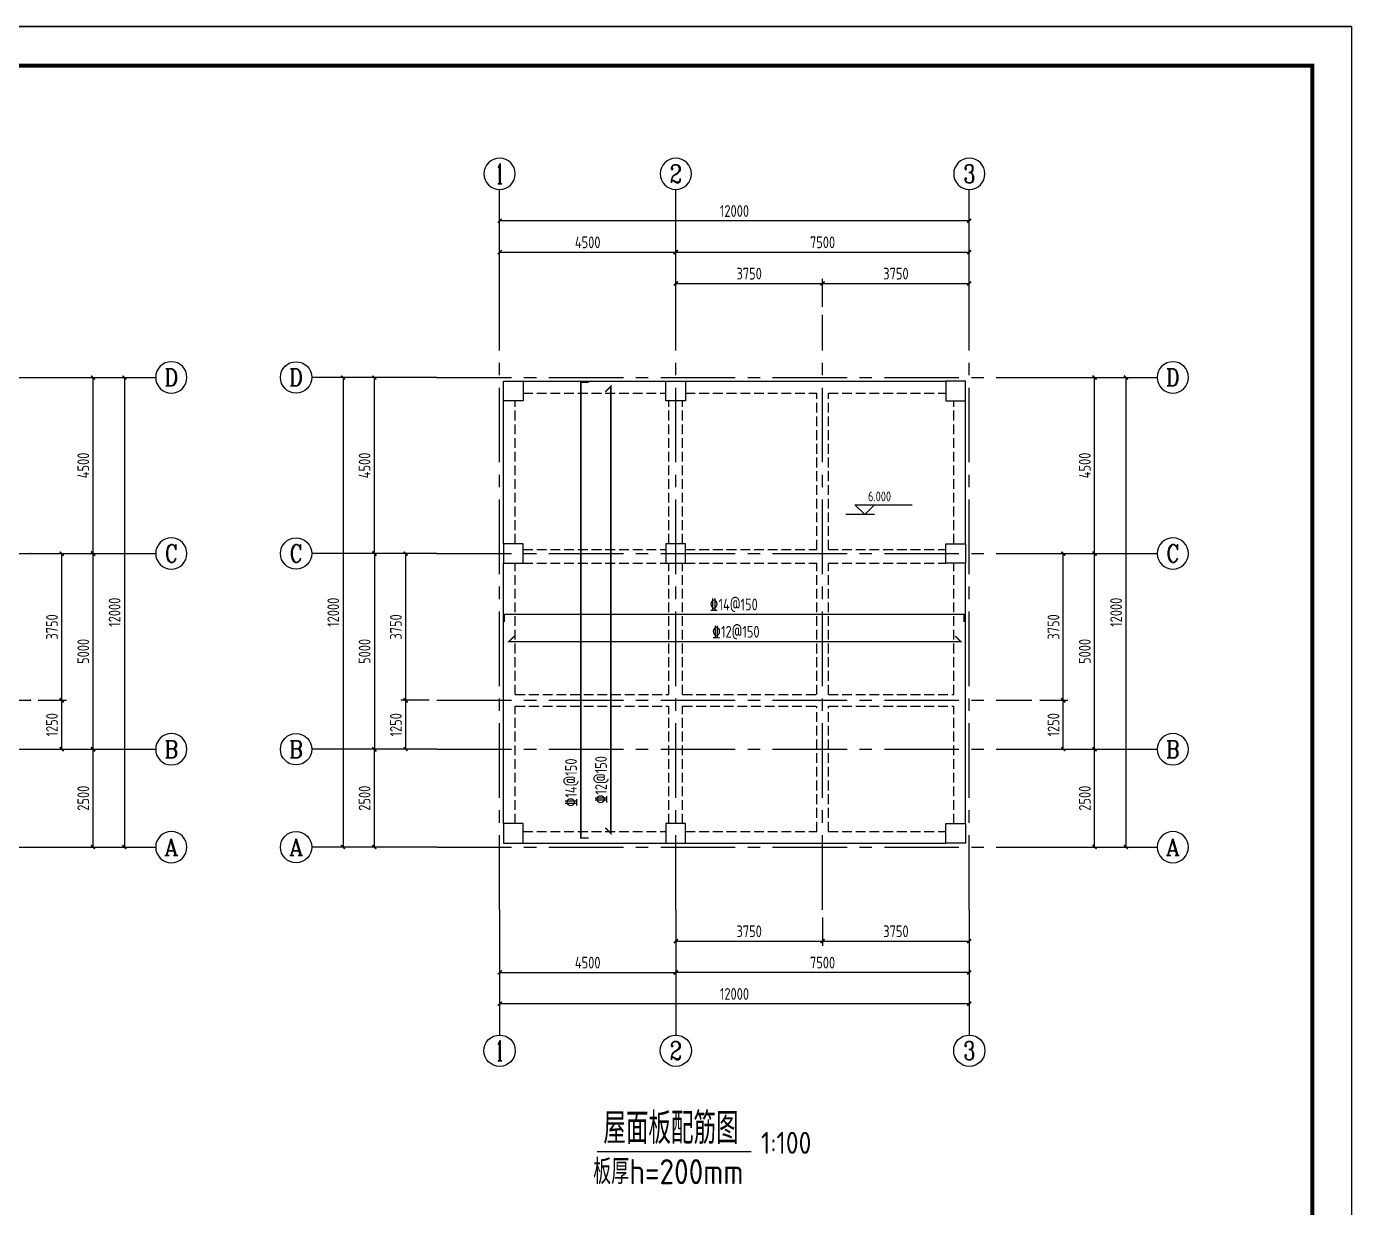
# Model space of a CAD drawing. Header units: millimetres. Extents: x 893615 to 897539, y 39650 to 40458.
# Drawn here: x 897180.8 to 897519.3, y 39942.5 to 40244.1 of the extents above; entities that cross this region are included whole.
import ezdxf
from ezdxf.enums import TextEntityAlignment as Align

# ---------------------------------------------------------------- set-up
doc = ezdxf.new("R2010")
doc.units = ezdxf.units.MM
doc.header["$LTSCALE"] = 1000
doc.header["$MEASUREMENT"] = 0
for name, pattern in [('3', [500, 300, -200]), ('CENTER2', [28.575, 19.05, -3.175, 3.175, -3.175]), ('DASH', [0.35, 0.25, -0.1])]:
    doc.linetypes.add(name, pattern=pattern)
for name, color, linetype in [('AXIS', 3, 'Continuous'), ('AXIS_TEXT', 7, 'Continuous'), ('DIM', 7, 'Continuous'), ('DOTE', 1, 'Continuous'), ('PUB_DIM', 3, 'Continuous'), ('文字', 7, 'Continuous'), ('柱', 2, 'Continuous'), ('梁', 4, 'Continuous'), ('梁虚线', 134, '3'), ('楼板正筋文字', 7, 'Continuous'), ('楼板正筋钢筋', 24, 'Continuous'), ('楼板负筋文字', 7, 'Continuous'), ('楼板负筋钢筋', 1, 'Continuous'), ('水平标注', 2, 'Continuous')]:
    doc.layers.add(name, color=color, linetype=linetype)
doc.styles.add('_TCH_AXIS', font='COMPLEX', dxfattribs={"bigfont": 'GBCBIG'})
doc.styles.add('COMPLEX', font='COMPLEX')
doc.styles.add('GBHZ', font='gbenor.shx', dxfattribs={"width": 0.9, "bigfont": 'gbcbig.shx'})
doc.styles.get("Standard").update_dxf_attribs({"font": 'gbenor.shx', "bigfont": 'gbcbig.shx'})
doc.dimstyles.new('Y100', dxfattribs={"dimscale": 0, "dimtxt": 3, "dimasz": 0.01, "dimexe": 1.2, "dimexo": 2, "dimgap": 1, "dimtad": 1, "dimdec": 0, "dimlfac": 100, "dimzin": 0, "dimdsep": 46, "dimtxsty": 'GBHZ', "dimblk": 'DX', "dimcen": 0.09, "dimdle": 1, "dimclrd": 7, "dimclre": 7, "dimclrt": 7, "dimadec": 0, "dimazin": 0, "dimtfac": 1, "dimtdec": 0, "dimtix": 1, "dimtmove": 2, "dimatfit": 3, "dimldrblk": 'DX', "dimfxl": 0, "dimtolj": 1, "dimtzin": 0, "dimarcsym": 0})

# ---------------------------------------------------------------- blocks, each defined once
blk = doc.blocks.new('_AXISO')
blk.add_circle((0, 0), 0.5)
at = {"layer": 'AXIS_TEXT', "style": 'COMPLEX', "width": 1.041667}
blk.add_attdef('A', text='', height=0.56, dxfattribs=at).set_placement((-0.25, -0.28), (0.25, -0.28), align=Align.FIT)
blk = doc.blocks.new('DX')
at = {"color": 0, "linetype": 'ByBlock', "const_width": 40}
blk.add_lwpolyline([(-54, -51), (46, 49)], dxfattribs=at)
blk = doc.blocks.new('*D419')
at = {"layer": 'Defpoints', "color": 0, "transparency": 16777216}
for p in [(897181.79, 40059.51), (897197.79, 40059.51), (897181.79, 40034.51)]:
    blk.add_point(p, dxfattribs=at)
at = {"layer": 'dim', "color": 7, "lineweight": -2, "transparency": 16777216}
for p, q in [((897183.79, 40059.51), (897198.99, 40059.51)), ((897197.79, 40034.52), (897197.79, 40059.5)), ((897183.79, 40034.51), (897198.99, 40034.51))]:
    blk.add_line(p, q, dxfattribs=at)
at = {"layer": 'dim', "color": 7, "lineweight": -2, "transparency": 16777216, "xscale": 0.01, "yscale": 0.01, "zscale": 0.01}
for p, rotation in [((897197.79, 40059.51), 90), ((897197.79, 40034.51), 270)]:
    blk.add_blockref('DX', p, dxfattribs=dict(at, rotation=rotation))
at = {"layer": 'dim', "color": 7, "transparency": 16777216, "insert": (897195.29, 40047.01), "char_height": 3, "attachment_point": 5, "rotation": 90, "style": 'GBHZ'}
blk.add_mtext('\\A1;2500', dxfattribs=at)
blk = doc.blocks.new('*D420')
at = {"layer": 'Defpoints', "color": 0, "transparency": 16777216}
for p in [(897181.79, 40109.51), (897197.79, 40109.51), (897181.79, 40059.51)]:
    blk.add_point(p, dxfattribs=at)
at = {"layer": 'dim', "color": 7, "lineweight": -2, "transparency": 16777216}
for p, q in [((897183.79, 40109.51), (897198.99, 40109.51)), ((897197.79, 40059.52), (897197.79, 40109.5)), ((897183.79, 40059.51), (897198.99, 40059.51))]:
    blk.add_line(p, q, dxfattribs=at)
at = {"layer": 'dim', "color": 7, "lineweight": -2, "transparency": 16777216, "xscale": 0.01, "yscale": 0.01, "zscale": 0.01}
for p, rotation in [((897197.79, 40109.51), 90), ((897197.79, 40059.51), 270)]:
    blk.add_blockref('DX', p, dxfattribs=dict(at, rotation=rotation))
at = {"layer": 'dim', "color": 7, "transparency": 16777216, "insert": (897195.29, 40084.51), "char_height": 3, "attachment_point": 5, "rotation": 90, "style": 'GBHZ'}
blk.add_mtext('\\A1;5000', dxfattribs=at)
blk = doc.blocks.new('*D421')
at = {"layer": 'Defpoints', "color": 0, "transparency": 16777216}
for p in [(897181.79, 40154.51), (897197.79, 40154.51), (897181.79, 40109.51)]:
    blk.add_point(p, dxfattribs=at)
at = {"layer": 'dim', "color": 7, "lineweight": -2, "transparency": 16777216}
for p, q in [((897183.79, 40154.51), (897198.99, 40154.51)), ((897197.79, 40109.52), (897197.79, 40154.5)), ((897183.79, 40109.51), (897198.99, 40109.51))]:
    blk.add_line(p, q, dxfattribs=at)
at = {"layer": 'dim', "color": 7, "lineweight": -2, "transparency": 16777216, "xscale": 0.01, "yscale": 0.01, "zscale": 0.01}
for p, rotation in [((897197.79, 40154.51), 90), ((897197.79, 40109.51), 270)]:
    blk.add_blockref('DX', p, dxfattribs=dict(at, rotation=rotation))
at = {"layer": 'dim', "color": 7, "transparency": 16777216, "insert": (897195.29, 40132.01), "char_height": 3, "attachment_point": 5, "rotation": 90, "style": 'GBHZ'}
blk.add_mtext('\\A1;4500', dxfattribs=at)
blk = doc.blocks.new('*D422')
at = {"layer": 'Defpoints', "color": 0, "transparency": 16777216}
for p in [(897181.79, 40154.51), (897181.79, 40034.51), (897205.79, 40034.51)]:
    blk.add_point(p, dxfattribs=at)
at = {"layer": 'dim', "color": 7, "lineweight": -2, "transparency": 16777216}
for p, q in [((897183.79, 40154.51), (897206.99, 40154.51)), ((897205.79, 40154.5), (897205.79, 40034.52)), ((897183.79, 40034.51), (897206.99, 40034.51))]:
    blk.add_line(p, q, dxfattribs=at)
at = {"layer": 'dim', "color": 7, "lineweight": -2, "transparency": 16777216, "xscale": 0.01, "yscale": 0.01, "zscale": 0.01}
for p, rotation in [((897205.79, 40154.51), 90), ((897205.79, 40034.51), 270)]:
    blk.add_blockref('DX', p, dxfattribs=dict(at, rotation=rotation))
at = {"layer": 'dim', "color": 7, "transparency": 16777216, "insert": (897203.29, 40094.51), "char_height": 3, "attachment_point": 5, "rotation": 90, "style": 'GBHZ'}
blk.add_mtext('\\A1;12000', dxfattribs=at)
blk = doc.blocks.new('*D459')
at = {"layer": 'Defpoints', "color": 0, "transparency": 16777216}
for p in [(897269.66, 40059.51), (897285.66, 40059.51), (897285.66, 40034.51)]:
    blk.add_point(p, dxfattribs=at)
at = {"layer": 'dim', "color": 7, "lineweight": -2, "transparency": 16777216}
for p, q in [((897283.66, 40059.51), (897268.46, 40059.51)), ((897269.66, 40034.52), (897269.66, 40059.5)), ((897283.66, 40034.51), (897268.46, 40034.51))]:
    blk.add_line(p, q, dxfattribs=at)
at = {"layer": 'dim', "color": 7, "lineweight": -2, "transparency": 16777216, "xscale": 0.01, "yscale": 0.01, "zscale": 0.01}
for p, rotation in [((897269.66, 40059.51), 90), ((897269.66, 40034.51), 270)]:
    blk.add_blockref('DX', p, dxfattribs=dict(at, rotation=rotation))
at = {"layer": 'dim', "color": 7, "transparency": 16777216, "insert": (897267.16, 40047.01), "char_height": 3, "attachment_point": 5, "rotation": 90, "style": 'GBHZ'}
blk.add_mtext('\\A1;2500', dxfattribs=at)
blk = doc.blocks.new('*D460')
at = {"layer": 'Defpoints', "color": 0, "transparency": 16777216}
for p in [(897269.66, 40154.51), (897285.66, 40154.51), (897285.66, 40109.51)]:
    blk.add_point(p, dxfattribs=at)
at = {"layer": 'dim', "color": 7, "lineweight": -2, "transparency": 16777216}
for p, q in [((897283.66, 40154.51), (897268.46, 40154.51)), ((897269.66, 40109.52), (897269.66, 40154.5)), ((897283.66, 40109.51), (897268.46, 40109.51))]:
    blk.add_line(p, q, dxfattribs=at)
at = {"layer": 'dim', "color": 7, "lineweight": -2, "transparency": 16777216, "xscale": 0.01, "yscale": 0.01, "zscale": 0.01}
for p, rotation in [((897269.66, 40154.51), 90), ((897269.66, 40109.51), 270)]:
    blk.add_blockref('DX', p, dxfattribs=dict(at, rotation=rotation))
at = {"layer": 'dim', "color": 7, "transparency": 16777216, "insert": (897267.16, 40132.01), "char_height": 3, "attachment_point": 5, "rotation": 90, "style": 'GBHZ'}
blk.add_mtext('\\A1;4500', dxfattribs=at)
blk = doc.blocks.new('*D461')
at = {"layer": 'Defpoints', "color": 0, "transparency": 16777216}
for p in [(897285.66, 40154.51), (897261.66, 40034.51), (897285.66, 40034.51)]:
    blk.add_point(p, dxfattribs=at)
at = {"layer": 'dim', "color": 7, "lineweight": -2, "transparency": 16777216}
for p, q in [((897283.66, 40154.51), (897260.46, 40154.51)), ((897261.66, 40154.5), (897261.66, 40034.52)), ((897283.66, 40034.51), (897260.46, 40034.51))]:
    blk.add_line(p, q, dxfattribs=at)
at = {"layer": 'dim', "color": 7, "lineweight": -2, "transparency": 16777216, "xscale": 0.01, "yscale": 0.01, "zscale": 0.01}
for p, rotation in [((897261.66, 40154.51), 90), ((897261.66, 40034.51), 270)]:
    blk.add_blockref('DX', p, dxfattribs=dict(at, rotation=rotation))
at = {"layer": 'dim', "color": 7, "transparency": 16777216, "insert": (897259.16, 40094.51), "char_height": 3, "attachment_point": 5, "rotation": 90, "style": 'GBHZ'}
blk.add_mtext('\\A1;12000', dxfattribs=at)
blk = doc.blocks.new('*D462')
at = {"layer": 'Defpoints', "color": 0, "transparency": 16777216}
for p in [(897301.66, 40018.51), (897346.66, 40018.51), (897346.66, 40002.51)]:
    blk.add_point(p, dxfattribs=at)
at = {"layer": 'dim', "color": 7, "lineweight": -2, "transparency": 16777216}
for p, q in [((897301.66, 40016.51), (897301.66, 40001.31)), ((897346.66, 40016.51), (897346.66, 40001.31)), ((897301.67, 40002.51), (897346.65, 40002.51))]:
    blk.add_line(p, q, dxfattribs=at)
at = {"layer": 'dim', "color": 7, "lineweight": -2, "transparency": 16777216, "xscale": 0.01, "yscale": 0.01, "zscale": 0.01, "rotation": 180}
blk.add_blockref('DX', (897301.66, 40002.51), dxfattribs=at)
at = {"layer": 'dim', "color": 7, "lineweight": -2, "transparency": 16777216, "xscale": 0.01, "yscale": 0.01, "zscale": 0.01}
blk.add_blockref('DX', (897346.66, 40002.51), dxfattribs=at)
at = {"layer": 'dim', "color": 7, "transparency": 16777216, "insert": (897324.16, 40005.01), "char_height": 3, "attachment_point": 5, "style": 'GBHZ'}
blk.add_mtext('\\A1;4500', dxfattribs=at)
blk = doc.blocks.new('*D463')
at = {"layer": 'Defpoints', "color": 0, "transparency": 16777216}
for p in [(897301.66, 40018.51), (897421.66, 40018.51), (897301.66, 39994.51)]:
    blk.add_point(p, dxfattribs=at)
at = {"layer": 'dim', "color": 7, "lineweight": -2, "transparency": 16777216}
for p, q in [((897301.66, 40016.51), (897301.66, 39993.31)), ((897421.66, 40016.51), (897421.66, 39993.31)), ((897421.65, 39994.51), (897301.67, 39994.51))]:
    blk.add_line(p, q, dxfattribs=at)
at = {"layer": 'dim', "color": 7, "lineweight": -2, "transparency": 16777216, "xscale": 0.01, "yscale": 0.01, "zscale": 0.01, "rotation": 180}
blk.add_blockref('DX', (897301.66, 39994.51), dxfattribs=at)
at = {"layer": 'dim', "color": 7, "lineweight": -2, "transparency": 16777216, "xscale": 0.01, "yscale": 0.01, "zscale": 0.01}
blk.add_blockref('DX', (897421.66, 39994.51), dxfattribs=at)
at = {"layer": 'dim', "color": 7, "transparency": 16777216, "insert": (897361.66, 39997.01), "char_height": 3, "attachment_point": 5, "style": 'GBHZ'}
blk.add_mtext('\\A1;12000', dxfattribs=at)
blk = doc.blocks.new('*D464')
at = {"layer": 'Defpoints', "color": 0, "transparency": 16777216}
for p in [(897346.66, 40186.51), (897301.66, 40170.51), (897346.66, 40170.51)]:
    blk.add_point(p, dxfattribs=at)
at = {"layer": 'dim', "color": 7, "lineweight": -2, "transparency": 16777216}
for p, q in [((897301.66, 40172.51), (897301.66, 40187.71)), ((897301.67, 40186.51), (897346.65, 40186.51)), ((897346.66, 40172.51), (897346.66, 40187.71))]:
    blk.add_line(p, q, dxfattribs=at)
at = {"layer": 'dim', "color": 7, "lineweight": -2, "transparency": 16777216, "xscale": 0.01, "yscale": 0.01, "zscale": 0.01, "rotation": 180}
blk.add_blockref('DX', (897301.66, 40186.51), dxfattribs=at)
at = {"layer": 'dim', "color": 7, "lineweight": -2, "transparency": 16777216, "xscale": 0.01, "yscale": 0.01, "zscale": 0.01}
blk.add_blockref('DX', (897346.66, 40186.51), dxfattribs=at)
at = {"layer": 'dim', "color": 7, "transparency": 16777216, "insert": (897324.16, 40189.01), "char_height": 3, "attachment_point": 5, "style": 'GBHZ'}
blk.add_mtext('\\A1;4500', dxfattribs=at)
blk = doc.blocks.new('*D465')
at = {"layer": 'Defpoints', "color": 0, "transparency": 16777216}
for p in [(897421.66, 40186.51), (897346.66, 40170.51), (897421.66, 40170.51)]:
    blk.add_point(p, dxfattribs=at)
at = {"layer": 'dim', "color": 7, "lineweight": -2, "transparency": 16777216}
for p, q in [((897346.66, 40172.51), (897346.66, 40187.71)), ((897346.67, 40186.51), (897421.65, 40186.51)), ((897421.66, 40172.51), (897421.66, 40187.71))]:
    blk.add_line(p, q, dxfattribs=at)
at = {"layer": 'dim', "color": 7, "lineweight": -2, "transparency": 16777216, "xscale": 0.01, "yscale": 0.01, "zscale": 0.01, "rotation": 180}
blk.add_blockref('DX', (897346.66, 40186.51), dxfattribs=at)
at = {"layer": 'dim', "color": 7, "lineweight": -2, "transparency": 16777216, "xscale": 0.01, "yscale": 0.01, "zscale": 0.01}
blk.add_blockref('DX', (897421.66, 40186.51), dxfattribs=at)
at = {"layer": 'dim', "color": 7, "transparency": 16777216, "insert": (897384.16, 40189.01), "char_height": 3, "attachment_point": 5, "style": 'GBHZ'}
blk.add_mtext('\\A1;7500', dxfattribs=at)
blk = doc.blocks.new('*D466')
at = {"layer": 'Defpoints', "color": 0, "transparency": 16777216}
for p in [(897301.66, 40194.51), (897301.66, 40170.51), (897421.66, 40170.51)]:
    blk.add_point(p, dxfattribs=at)
at = {"layer": 'dim', "color": 7, "lineweight": -2, "transparency": 16777216}
for p, q in [((897301.66, 40172.51), (897301.66, 40195.71)), ((897421.66, 40172.51), (897421.66, 40195.71)), ((897421.65, 40194.51), (897301.67, 40194.51))]:
    blk.add_line(p, q, dxfattribs=at)
at = {"layer": 'dim', "color": 7, "lineweight": -2, "transparency": 16777216, "xscale": 0.01, "yscale": 0.01, "zscale": 0.01, "rotation": 180}
blk.add_blockref('DX', (897301.66, 40194.51), dxfattribs=at)
at = {"layer": 'dim', "color": 7, "lineweight": -2, "transparency": 16777216, "xscale": 0.01, "yscale": 0.01, "zscale": 0.01}
blk.add_blockref('DX', (897421.66, 40194.51), dxfattribs=at)
at = {"layer": 'dim', "color": 7, "transparency": 16777216, "insert": (897361.66, 40197.01), "char_height": 3, "attachment_point": 5, "style": 'GBHZ'}
blk.add_mtext('\\A1;12000', dxfattribs=at)
blk = doc.blocks.new('*D467')
at = {"layer": 'Defpoints', "color": 0, "transparency": 16777216}
for p in [(897437.66, 40059.51), (897453.66, 40059.51), (897437.66, 40034.51)]:
    blk.add_point(p, dxfattribs=at)
at = {"layer": 'dim', "color": 7, "lineweight": -2, "transparency": 16777216}
for p, q in [((897439.66, 40059.51), (897454.86, 40059.51)), ((897453.66, 40034.52), (897453.66, 40059.5)), ((897439.66, 40034.51), (897454.86, 40034.51))]:
    blk.add_line(p, q, dxfattribs=at)
at = {"layer": 'dim', "color": 7, "lineweight": -2, "transparency": 16777216, "xscale": 0.01, "yscale": 0.01, "zscale": 0.01}
for p, rotation in [((897453.66, 40059.51), 90), ((897453.66, 40034.51), 270)]:
    blk.add_blockref('DX', p, dxfattribs=dict(at, rotation=rotation))
at = {"layer": 'dim', "color": 7, "transparency": 16777216, "insert": (897451.16, 40047.01), "char_height": 3, "attachment_point": 5, "rotation": 90, "style": 'GBHZ'}
blk.add_mtext('\\A1;2500', dxfattribs=at)
blk = doc.blocks.new('*D468')
at = {"layer": 'Defpoints', "color": 0, "transparency": 16777216}
for p in [(897437.66, 40109.51), (897453.66, 40109.51), (897437.66, 40059.51)]:
    blk.add_point(p, dxfattribs=at)
at = {"layer": 'dim', "color": 7, "lineweight": -2, "transparency": 16777216}
for p, q in [((897439.66, 40109.51), (897454.86, 40109.51)), ((897453.66, 40059.52), (897453.66, 40109.5)), ((897439.66, 40059.51), (897454.86, 40059.51))]:
    blk.add_line(p, q, dxfattribs=at)
at = {"layer": 'dim', "color": 7, "lineweight": -2, "transparency": 16777216, "xscale": 0.01, "yscale": 0.01, "zscale": 0.01}
for p, rotation in [((897453.66, 40109.51), 90), ((897453.66, 40059.51), 270)]:
    blk.add_blockref('DX', p, dxfattribs=dict(at, rotation=rotation))
at = {"layer": 'dim', "color": 7, "transparency": 16777216, "insert": (897451.16, 40084.51), "char_height": 3, "attachment_point": 5, "rotation": 90, "style": 'GBHZ'}
blk.add_mtext('\\A1;5000', dxfattribs=at)
blk = doc.blocks.new('*D469')
at = {"layer": 'Defpoints', "color": 0, "transparency": 16777216}
for p in [(897437.66, 40154.51), (897453.66, 40154.51), (897437.66, 40109.51)]:
    blk.add_point(p, dxfattribs=at)
at = {"layer": 'dim', "color": 7, "lineweight": -2, "transparency": 16777216}
for p, q in [((897439.66, 40154.51), (897454.86, 40154.51)), ((897453.66, 40109.52), (897453.66, 40154.5)), ((897439.66, 40109.51), (897454.86, 40109.51))]:
    blk.add_line(p, q, dxfattribs=at)
at = {"layer": 'dim', "color": 7, "lineweight": -2, "transparency": 16777216, "xscale": 0.01, "yscale": 0.01, "zscale": 0.01}
for p, rotation in [((897453.66, 40154.51), 90), ((897453.66, 40109.51), 270)]:
    blk.add_blockref('DX', p, dxfattribs=dict(at, rotation=rotation))
at = {"layer": 'dim', "color": 7, "transparency": 16777216, "insert": (897451.16, 40132.01), "char_height": 3, "attachment_point": 5, "rotation": 90, "style": 'GBHZ'}
blk.add_mtext('\\A1;4500', dxfattribs=at)
blk = doc.blocks.new('*D470')
at = {"layer": 'Defpoints', "color": 0, "transparency": 16777216}
for p in [(897437.66, 40154.51), (897437.66, 40034.51), (897461.66, 40034.51)]:
    blk.add_point(p, dxfattribs=at)
at = {"layer": 'dim', "color": 7, "lineweight": -2, "transparency": 16777216}
for p, q in [((897439.66, 40154.51), (897462.86, 40154.51)), ((897461.66, 40154.5), (897461.66, 40034.52)), ((897439.66, 40034.51), (897462.86, 40034.51))]:
    blk.add_line(p, q, dxfattribs=at)
at = {"layer": 'dim', "color": 7, "lineweight": -2, "transparency": 16777216, "xscale": 0.01, "yscale": 0.01, "zscale": 0.01}
for p, rotation in [((897461.66, 40154.51), 90), ((897461.66, 40034.51), 270)]:
    blk.add_blockref('DX', p, dxfattribs=dict(at, rotation=rotation))
at = {"layer": 'dim', "color": 7, "transparency": 16777216, "insert": (897459.16, 40094.51), "char_height": 3, "attachment_point": 5, "rotation": 90, "style": 'GBHZ'}
blk.add_mtext('\\A1;12000', dxfattribs=at)
blk = doc.blocks.new('*D457')
at = {"layer": 'Defpoints', "color": 0, "transparency": 16777216}
for p in [(897285.66, 40109.51), (897269.66, 40059.51), (897285.66, 40059.51)]:
    blk.add_point(p, dxfattribs=at)
at = {"layer": 'dim', "color": 7, "lineweight": -2, "transparency": 16777216}
for p, q in [((897283.66, 40109.51), (897268.46, 40109.51)), ((897269.66, 40109.5), (897269.66, 40059.52)), ((897283.66, 40059.51), (897268.46, 40059.51))]:
    blk.add_line(p, q, dxfattribs=at)
at = {"layer": 'dim', "color": 7, "lineweight": -2, "transparency": 16777216, "xscale": 0.01, "yscale": 0.01, "zscale": 0.01}
for p, rotation in [((897269.66, 40109.51), 90), ((897269.66, 40059.51), 270)]:
    blk.add_blockref('DX', p, dxfattribs=dict(at, rotation=rotation))
at = {"layer": 'dim', "color": 7, "transparency": 16777216, "insert": (897267.16, 40084.51), "char_height": 3, "attachment_point": 5, "rotation": 90, "style": 'GBHZ'}
blk.add_mtext('\\A1;5000', dxfattribs=at)
blk = doc.blocks.new('*D458')
at = {"layer": 'Defpoints', "color": 0, "transparency": 16777216}
for p in [(897346.66, 40018.51), (897421.66, 40018.51), (897346.66, 40002.51)]:
    blk.add_point(p, dxfattribs=at)
at = {"layer": 'dim', "color": 7, "lineweight": -2, "transparency": 16777216}
for p, q in [((897346.66, 40016.51), (897346.66, 40001.31)), ((897421.66, 40016.51), (897421.66, 40001.31)), ((897421.65, 40002.51), (897346.67, 40002.51))]:
    blk.add_line(p, q, dxfattribs=at)
at = {"layer": 'dim', "color": 7, "lineweight": -2, "transparency": 16777216, "xscale": 0.01, "yscale": 0.01, "zscale": 0.01, "rotation": 180}
blk.add_blockref('DX', (897346.66, 40002.51), dxfattribs=at)
at = {"layer": 'dim', "color": 7, "lineweight": -2, "transparency": 16777216, "xscale": 0.01, "yscale": 0.01, "zscale": 0.01}
blk.add_blockref('DX', (897421.66, 40002.51), dxfattribs=at)
at = {"layer": 'dim', "color": 7, "transparency": 16777216, "insert": (897384.16, 40005.01), "char_height": 3, "attachment_point": 5, "style": 'GBHZ'}
blk.add_mtext('\\A1;7500', dxfattribs=at)
blk = doc.blocks.new('*D472')
at = {"layer": 'Defpoints', "color": 0, "transparency": 16777216}
for p in [(897181.79, 40072.01), (897189.79, 40072.01), (897181.79, 40059.51)]:
    blk.add_point(p, dxfattribs=at)
at = {"layer": 'dim', "color": 7, "lineweight": -2, "transparency": 16777216}
for p, q in [((897183.79, 40072.01), (897190.99, 40072.01)), ((897189.79, 40059.52), (897189.79, 40072)), ((897183.79, 40059.51), (897190.99, 40059.51))]:
    blk.add_line(p, q, dxfattribs=at)
at = {"layer": 'dim', "color": 7, "lineweight": -2, "transparency": 16777216, "xscale": 0.01, "yscale": 0.01, "zscale": 0.01}
for p, rotation in [((897189.79, 40072.01), 90), ((897189.79, 40059.51), 270)]:
    blk.add_blockref('DX', p, dxfattribs=dict(at, rotation=rotation))
at = {"layer": 'dim', "color": 7, "transparency": 16777216, "insert": (897187.29, 40065.76), "char_height": 3, "attachment_point": 5, "rotation": 90, "style": 'GBHZ'}
blk.add_mtext('\\A1;1250', dxfattribs=at)
blk = doc.blocks.new('*D473')
at = {"layer": 'dim', "color": 7, "lineweight": -2, "transparency": 16777216}
for p, q in [((897183.79, 40109.51), (897190.99, 40109.51)), ((897189.79, 40072.02), (897189.79, 40109.5)), ((897183.79, 40072.01), (897190.99, 40072.01))]:
    blk.add_line(p, q, dxfattribs=at)
at = {"layer": 'dim', "color": 0, "transparency": 16777216}
for p in [(897181.79, 40109.51), (897189.79, 40109.51), (897181.79, 40072.01)]:
    blk.add_point(p, dxfattribs=at)
at = {"layer": 'dim', "color": 7, "lineweight": -2, "transparency": 16777216, "xscale": 0.01, "yscale": 0.01, "zscale": 0.01}
for p, rotation in [((897189.79, 40109.51), 90), ((897189.79, 40072.01), 270)]:
    blk.add_blockref('DX', p, dxfattribs=dict(at, rotation=rotation))
at = {"layer": 'dim', "color": 7, "transparency": 16777216, "insert": (897187.29, 40090.76), "char_height": 3, "attachment_point": 5, "rotation": 90, "style": 'GBHZ'}
blk.add_mtext('\\A1;3750', dxfattribs=at)
blk = doc.blocks.new('*D480')
at = {"layer": 'Defpoints', "color": 0, "transparency": 16777216}
for p in [(897437.66, 40072.01), (897445.66, 40072.01), (897437.66, 40059.51)]:
    blk.add_point(p, dxfattribs=at)
at = {"layer": 'dim', "color": 7, "lineweight": -2, "transparency": 16777216}
for p, q in [((897439.66, 40072.01), (897446.86, 40072.01)), ((897445.66, 40059.52), (897445.66, 40072)), ((897439.66, 40059.51), (897446.86, 40059.51))]:
    blk.add_line(p, q, dxfattribs=at)
at = {"layer": 'dim', "color": 7, "lineweight": -2, "transparency": 16777216, "xscale": 0.01, "yscale": 0.01, "zscale": 0.01}
for p, rotation in [((897445.66, 40072.01), 90), ((897445.66, 40059.51), 270)]:
    blk.add_blockref('DX', p, dxfattribs=dict(at, rotation=rotation))
at = {"layer": 'dim', "color": 7, "transparency": 16777216, "insert": (897443.16, 40065.76), "char_height": 3, "attachment_point": 5, "rotation": 90, "style": 'GBHZ'}
blk.add_mtext('\\A1;1250', dxfattribs=at)
blk = doc.blocks.new('*D481')
at = {"layer": 'Defpoints', "color": 0, "transparency": 16777216}
for p in [(897437.66, 40109.51), (897445.66, 40109.51), (897437.66, 40072.01)]:
    blk.add_point(p, dxfattribs=at)
at = {"layer": 'dim', "color": 7, "lineweight": -2, "transparency": 16777216}
for p, q in [((897439.66, 40109.51), (897446.86, 40109.51)), ((897445.66, 40072.02), (897445.66, 40109.5)), ((897439.66, 40072.01), (897446.86, 40072.01))]:
    blk.add_line(p, q, dxfattribs=at)
at = {"layer": 'dim', "color": 7, "lineweight": -2, "transparency": 16777216, "xscale": 0.01, "yscale": 0.01, "zscale": 0.01}
for p, rotation in [((897445.66, 40109.51), 90), ((897445.66, 40072.01), 270)]:
    blk.add_blockref('DX', p, dxfattribs=dict(at, rotation=rotation))
at = {"layer": 'dim', "color": 7, "transparency": 16777216, "insert": (897443.16, 40090.76), "char_height": 3, "attachment_point": 5, "rotation": 90, "style": 'GBHZ'}
blk.add_mtext('\\A1;3750', dxfattribs=at)
blk = doc.blocks.new('*D482')
at = {"layer": 'Defpoints', "color": 0, "transparency": 16777216}
for p in [(897346.66, 40018.51), (897384.16, 40018.51), (897384.16, 40010.51)]:
    blk.add_point(p, dxfattribs=at)
at = {"layer": 'dim', "color": 7, "lineweight": -2, "transparency": 16777216}
for p, q in [((897346.66, 40016.51), (897346.66, 40009.31)), ((897384.16, 40016.51), (897384.16, 40009.31)), ((897346.67, 40010.51), (897384.15, 40010.51))]:
    blk.add_line(p, q, dxfattribs=at)
at = {"layer": 'dim', "color": 7, "lineweight": -2, "transparency": 16777216, "xscale": 0.01, "yscale": 0.01, "zscale": 0.01, "rotation": 180}
blk.add_blockref('DX', (897346.66, 40010.51), dxfattribs=at)
at = {"layer": 'dim', "color": 7, "lineweight": -2, "transparency": 16777216, "xscale": 0.01, "yscale": 0.01, "zscale": 0.01}
blk.add_blockref('DX', (897384.16, 40010.51), dxfattribs=at)
at = {"layer": 'dim', "color": 7, "transparency": 16777216, "insert": (897365.41, 40013.01), "char_height": 3, "attachment_point": 5, "style": 'GBHZ'}
blk.add_mtext('\\A1;3750', dxfattribs=at)
blk = doc.blocks.new('*D483')
at = {"layer": 'Defpoints', "color": 0, "transparency": 16777216}
for p in [(897384.16, 40018.51), (897421.66, 40018.51), (897421.66, 40010.51)]:
    blk.add_point(p, dxfattribs=at)
at = {"layer": 'dim', "color": 7, "lineweight": -2, "transparency": 16777216}
for p, q in [((897384.16, 40016.51), (897384.16, 40009.31)), ((897421.66, 40016.51), (897421.66, 40009.31)), ((897384.17, 40010.51), (897421.65, 40010.51))]:
    blk.add_line(p, q, dxfattribs=at)
at = {"layer": 'dim', "color": 7, "lineweight": -2, "transparency": 16777216, "xscale": 0.01, "yscale": 0.01, "zscale": 0.01, "rotation": 180}
blk.add_blockref('DX', (897384.16, 40010.51), dxfattribs=at)
at = {"layer": 'dim', "color": 7, "lineweight": -2, "transparency": 16777216, "xscale": 0.01, "yscale": 0.01, "zscale": 0.01}
blk.add_blockref('DX', (897421.66, 40010.51), dxfattribs=at)
at = {"layer": 'dim', "color": 7, "transparency": 16777216, "insert": (897402.91, 40013.01), "char_height": 3, "attachment_point": 5, "style": 'GBHZ'}
blk.add_mtext('\\A1;3750', dxfattribs=at)
blk = doc.blocks.new('*D484')
at = {"layer": 'Defpoints', "color": 0, "transparency": 16777216}
for p in [(897277.66, 40072.01), (897285.66, 40072.01), (897285.66, 40059.51)]:
    blk.add_point(p, dxfattribs=at)
at = {"layer": 'dim', "color": 7, "lineweight": -2, "transparency": 16777216}
for p, q in [((897283.66, 40072.01), (897276.46, 40072.01)), ((897277.66, 40059.52), (897277.66, 40072)), ((897283.66, 40059.51), (897276.46, 40059.51))]:
    blk.add_line(p, q, dxfattribs=at)
at = {"layer": 'dim', "color": 7, "lineweight": -2, "transparency": 16777216, "xscale": 0.01, "yscale": 0.01, "zscale": 0.01}
for p, rotation in [((897277.66, 40072.01), 90), ((897277.66, 40059.51), 270)]:
    blk.add_blockref('DX', p, dxfattribs=dict(at, rotation=rotation))
at = {"layer": 'dim', "color": 7, "transparency": 16777216, "insert": (897275.16, 40065.76), "char_height": 3, "attachment_point": 5, "rotation": 90, "style": 'GBHZ'}
blk.add_mtext('\\A1;1250', dxfattribs=at)
blk = doc.blocks.new('*D485')
at = {"layer": 'Defpoints', "color": 0, "transparency": 16777216}
for p in [(897277.66, 40109.51), (897285.66, 40109.51), (897285.66, 40072.01)]:
    blk.add_point(p, dxfattribs=at)
at = {"layer": 'dim', "color": 7, "lineweight": -2, "transparency": 16777216}
for p, q in [((897283.66, 40109.51), (897276.46, 40109.51)), ((897277.66, 40072.02), (897277.66, 40109.5)), ((897283.66, 40072.01), (897276.46, 40072.01))]:
    blk.add_line(p, q, dxfattribs=at)
at = {"layer": 'dim', "color": 7, "lineweight": -2, "transparency": 16777216, "xscale": 0.01, "yscale": 0.01, "zscale": 0.01}
for p, rotation in [((897277.66, 40109.51), 90), ((897277.66, 40072.01), 270)]:
    blk.add_blockref('DX', p, dxfattribs=dict(at, rotation=rotation))
at = {"layer": 'dim', "color": 7, "transparency": 16777216, "insert": (897275.16, 40090.76), "char_height": 3, "attachment_point": 5, "rotation": 90, "style": 'GBHZ'}
blk.add_mtext('\\A1;3750', dxfattribs=at)
blk = doc.blocks.new('*D486')
at = {"layer": 'Defpoints', "color": 0, "transparency": 16777216}
for p in [(897384.16, 40178.51), (897346.66, 40170.51), (897384.16, 40170.51)]:
    blk.add_point(p, dxfattribs=at)
at = {"layer": 'dim', "color": 7, "lineweight": -2, "transparency": 16777216}
for p, q in [((897346.66, 40172.51), (897346.66, 40179.71)), ((897346.67, 40178.51), (897384.15, 40178.51)), ((897384.16, 40172.51), (897384.16, 40179.71))]:
    blk.add_line(p, q, dxfattribs=at)
at = {"layer": 'dim', "color": 7, "lineweight": -2, "transparency": 16777216, "xscale": 0.01, "yscale": 0.01, "zscale": 0.01, "rotation": 180}
blk.add_blockref('DX', (897346.66, 40178.51), dxfattribs=at)
at = {"layer": 'dim', "color": 7, "lineweight": -2, "transparency": 16777216, "xscale": 0.01, "yscale": 0.01, "zscale": 0.01}
blk.add_blockref('DX', (897384.16, 40178.51), dxfattribs=at)
at = {"layer": 'dim', "color": 7, "transparency": 16777216, "insert": (897365.41, 40181.01), "char_height": 3, "attachment_point": 5, "style": 'GBHZ'}
blk.add_mtext('\\A1;3750', dxfattribs=at)
blk = doc.blocks.new('*D487')
at = {"layer": 'Defpoints', "color": 0, "transparency": 16777216}
for p in [(897421.66, 40178.51), (897384.16, 40170.51), (897421.66, 40170.51)]:
    blk.add_point(p, dxfattribs=at)
at = {"layer": 'dim', "color": 7, "lineweight": -2, "transparency": 16777216}
for p, q in [((897384.16, 40172.51), (897384.16, 40179.71)), ((897384.17, 40178.51), (897421.65, 40178.51)), ((897421.66, 40172.51), (897421.66, 40179.71))]:
    blk.add_line(p, q, dxfattribs=at)
at = {"layer": 'dim', "color": 7, "lineweight": -2, "transparency": 16777216, "xscale": 0.01, "yscale": 0.01, "zscale": 0.01, "rotation": 180}
blk.add_blockref('DX', (897384.16, 40178.51), dxfattribs=at)
at = {"layer": 'dim', "color": 7, "lineweight": -2, "transparency": 16777216, "xscale": 0.01, "yscale": 0.01, "zscale": 0.01}
blk.add_blockref('DX', (897421.66, 40178.51), dxfattribs=at)
at = {"layer": 'dim', "color": 7, "transparency": 16777216, "insert": (897402.91, 40181.01), "char_height": 3, "attachment_point": 5, "style": 'GBHZ'}
blk.add_mtext('\\A1;3750', dxfattribs=at)

msp = doc.modelspace()

# ---------------------------------------------------------------- linework, layer by layer
at = {"color": 0}
for p, q in [((897519.298, 40244.145), (896678.298, 40244.145)), ((896678.298, 40244.145), (897519.298, 40244.145)), ((897519.298, 40244.145), (897519.298, 39650.145))]:
    msp.add_line(p, q, dxfattribs=at)
at = {"color": 0, "const_width": 1}
msp.add_lwpolyline([(897509.298, 39660.145), (896703.298, 39660.145), (896703.298, 40234.145), (897509.298, 40234.145)], close=True, dxfattribs=at)
at = {"layer": 'AXIS', "color": 0}
for p, q in [((897301.66, 40170.511), (897301.66, 40202.511)), ((897346.66, 40170.511), (897346.66, 40202.511)), ((897421.66, 40170.511), (897421.66, 40202.511)), ((897181.787, 40154.511), (897213.787, 40154.511)), ((897285.66, 40154.511), (897253.66, 40154.511)), ((897437.66, 40154.511), (897469.66, 40154.511)), ((897181.787, 40109.511), (897213.787, 40109.511)), ((897285.66, 40109.511), (897253.66, 40109.511)), ((897437.66, 40109.511), (897469.66, 40109.511)), ((897181.787, 40059.511), (897213.787, 40059.511)), ((897285.66, 40059.511), (897253.66, 40059.511)), ((897437.66, 40059.511), (897469.66, 40059.511)), ((897181.787, 40034.511), (897213.787, 40034.511)), ((897285.66, 40034.511), (897253.66, 40034.511)), ((897437.66, 40034.511), (897469.66, 40034.511)), ((897301.66, 40018.511), (897301.66, 39986.511)), ((897346.66, 40018.511), (897346.66, 39986.511)), ((897421.66, 40018.511), (897421.66, 39986.511))]:
    msp.add_line(p, q, dxfattribs=at)
at = {"layer": 'DOTE', "linetype": 'CENTER2', "ltscale": 0.001}
for p, q in [((897301.66, 40018.511), (897301.66, 40170.511)), ((897346.66, 40018.511), (897346.66, 40170.511)), ((897384.16, 40018.511), (897384.16, 40170.511)), ((897421.66, 40018.511), (897421.66, 40170.511)), ((897029.787, 40154.511), (897181.787, 40154.511)), ((897285.66, 40154.511), (897437.66, 40154.511)), ((897029.787, 40109.511), (897181.787, 40109.511)), ((897285.66, 40109.511), (897437.66, 40109.511)), ((897029.787, 40072.011), (897181.787, 40072.011)), ((897285.66, 40072.011), (897437.66, 40072.011)), ((897029.787, 40059.511), (897181.787, 40059.511)), ((897285.66, 40059.511), (897437.66, 40059.511)), ((897029.787, 40034.511), (897181.787, 40034.511)), ((897285.66, 40034.511), (897437.66, 40034.511))]:
    msp.add_line(p, q, dxfattribs=at)
at = {"layer": 'PUB_DIM'}
for p, q in [((897394.952, 40119.458), (897392.432, 40121.978)), ((897392.432, 40121.978), (897407.081, 40121.978)), ((897397.472, 40121.978), (897394.952, 40119.458)), ((897397.431, 40119.458), (897390.114, 40119.458))]:
    msp.add_line(p, q, dxfattribs=at)
at = {"layer": '文字', "color": 6, "const_width": 0.32}
msp.add_lwpolyline([(897326.545, 39956.742), (897365.996, 39956.742)], dxfattribs=at)
at = {"layer": '柱'}
for points in [[(897307.66, 40153.511), (897307.66, 40148.511), (897302.66, 40148.511), (897302.66, 40153.511), (897307.66, 40153.511)], [(897349.16, 40153.511), (897349.16, 40148.511), (897344.16, 40148.511), (897344.16, 40153.511), (897349.16, 40153.511)], [(897415.66, 40153.511), (897415.66, 40148.511), (897420.66, 40148.511), (897420.66, 40153.511), (897415.66, 40153.511)], [(897307.66, 40107.011), (897307.66, 40112.011), (897302.66, 40112.011), (897302.66, 40107.011), (897307.66, 40107.011)], [(897349.16, 40107.011), (897349.16, 40112.011), (897344.16, 40112.011), (897344.16, 40107.011), (897349.16, 40107.011)], [(897415.66, 40107.011), (897415.66, 40112.011), (897420.66, 40112.011), (897420.66, 40107.011), (897415.66, 40107.011)], [(897307.66, 40035.511), (897307.66, 40040.511), (897302.66, 40040.511), (897302.66, 40035.511), (897307.66, 40035.511)], [(897349.16, 40035.511), (897349.16, 40040.511), (897344.16, 40040.511), (897344.16, 40035.511), (897349.16, 40035.511)], [(897415.66, 40035.511), (897415.66, 40040.511), (897420.66, 40040.511), (897420.66, 40035.511), (897415.66, 40035.511)]]:
    msp.add_lwpolyline(points, dxfattribs=at)
at = {"layer": '梁'}
for p, q in [((897307.66, 40153.511), (897344.16, 40153.511)), ((897349.16, 40153.511), (897415.66, 40153.511)), ((897302.66, 40112.011), (897302.66, 40148.511)), ((897420.66, 40112.011), (897420.66, 40148.511)), ((897302.66, 40040.511), (897302.66, 40107.011)), ((897420.66, 40040.511), (897420.66, 40107.011)), ((897307.66, 40035.511), (897344.16, 40035.511)), ((897349.16, 40035.511), (897415.66, 40035.511))]:
    msp.add_line(p, q, dxfattribs=at)
at = {"layer": '梁虚线', "linetype": 'DASH', "ltscale": 0.01}
for p, q in [((897305.66, 40112.011), (897305.66, 40148.511)), ((897307.66, 40150.511), (897344.16, 40150.511)), ((897344.91, 40112.011), (897344.91, 40148.511)), ((897348.41, 40112.011), (897348.41, 40148.511)), ((897349.16, 40150.511), (897382.66, 40150.511)), ((897382.66, 40110.511), (897382.66, 40150.511)), ((897385.66, 40150.511), (897415.66, 40150.511)), ((897385.66, 40110.511), (897385.66, 40150.511)), ((897417.66, 40112.011), (897417.66, 40148.511)), ((897307.66, 40110.511), (897344.16, 40110.511)), ((897349.16, 40110.511), (897382.66, 40110.511)), ((897385.66, 40110.511), (897415.66, 40110.511)), ((897305.66, 40073.511), (897305.66, 40107.011)), ((897307.66, 40107.011), (897344.16, 40107.011)), ((897344.91, 40073.511), (897344.91, 40107.011)), ((897348.41, 40073.511), (897348.41, 40107.011)), ((897349.16, 40107.011), (897382.66, 40107.011)), ((897382.66, 40073.511), (897382.66, 40107.011)), ((897385.66, 40107.011), (897415.66, 40107.011)), ((897385.66, 40073.511), (897385.66, 40107.011)), ((897417.66, 40073.511), (897417.66, 40107.011)), ((897305.66, 40073.511), (897344.91, 40073.511)), ((897348.41, 40073.511), (897382.66, 40073.511)), ((897385.66, 40073.511), (897417.66, 40073.511)), ((897305.66, 40040.511), (897305.66, 40070.511)), ((897305.66, 40070.511), (897344.91, 40070.511)), ((897344.91, 40040.511), (897344.91, 40070.511)), ((897348.41, 40040.511), (897348.41, 40070.511)), ((897348.41, 40070.511), (897382.66, 40070.511)), ((897382.66, 40038.511), (897382.66, 40070.511)), ((897385.66, 40038.511), (897385.66, 40070.511)), ((897385.66, 40070.511), (897417.66, 40070.511)), ((897417.66, 40040.511), (897417.66, 40070.511)), ((897307.66, 40038.511), (897344.16, 40038.511)), ((897349.16, 40038.511), (897382.66, 40038.511)), ((897385.66, 40038.511), (897415.66, 40038.511))]:
    msp.add_line(p, q, dxfattribs=at)
at = {"layer": '楼板正筋钢筋', "const_width": 0.35}
for points in [[(897328.658, 40039.426), (897330.072, 40038.011), (897330.072, 40152.24), (897328.658, 40150.826)], [(897305.453, 40088.425), (897304.039, 40087.011), (897419.496, 40087.011), (897418.082, 40088.426)]]:
    msp.add_lwpolyline(points, dxfattribs=at)
at = {"layer": '楼板负筋钢筋', "const_width": 0.35}
for points in [[(897324.41, 40036.811), (897322.41, 40036.811), (897322.41, 40153.267), (897324.41, 40153.267)], [(897302.839, 40091.99), (897302.839, 40093.99), (897420.329, 40093.99), (897420.329, 40091.99)]]:
    msp.add_lwpolyline(points, dxfattribs=at)

# ---------------------------------------------------------------- block references
at = {"layer": 'AXIS', "color": 0}
ref = msp.add_blockref('_AXISO', (897301.66, 40206.511), dxfattribs=dict(at, xscale=-8, yscale=8, zscale=8, rotation=180))
ref.add_attrib('A', '1', dxfattribs={"layer": 'AXIS_TEXT', "color": 0, "height": 5.147, "style": '_TCH_AXIS'}).set_placement((897300.557, 40203.938), (897302.763, 40203.938), align=Align.FIT)
ref = msp.add_blockref('_AXISO', (897346.66, 40206.511), dxfattribs=dict(at, xscale=-8, yscale=8, zscale=8, rotation=180))
ref.add_attrib('A', '2', dxfattribs={"layer": 'AXIS_TEXT', "color": 0, "height": 4.659, "style": '_TCH_AXIS'}).set_placement((897345.107, 40204.182), (897348.213, 40204.182), align=Align.FIT)
ref = msp.add_blockref('_AXISO', (897421.66, 40206.511), dxfattribs=dict(at, xscale=-8, yscale=8, zscale=8, rotation=180))
ref.add_attrib('A', '3', dxfattribs={"layer": 'AXIS_TEXT', "color": 0, "height": 4.659, "style": '_TCH_AXIS'}).set_placement((897420.107, 40204.182), (897423.213, 40204.182), align=Align.FIT)
ref = msp.add_blockref('_AXISO', (897217.787, 40154.511), dxfattribs=dict(at, xscale=-8, yscale=8, zscale=8))
ref.add_attrib('A', 'D', dxfattribs={"layer": 'AXIS_TEXT', "color": 0, "height": 4.353, "style": '_TCH_AXIS'}).set_placement((897216.025, 40152.335), (897219.549, 40152.335), align=Align.FIT)
ref = msp.add_blockref('_AXISO', (897249.66, 40154.511), dxfattribs=dict(at, xscale=8, yscale=8, zscale=8))
ref.add_attrib('A', 'D', dxfattribs={"layer": 'AXIS_TEXT', "color": 0, "height": 4.353, "style": '_TCH_AXIS'}).set_placement((897247.898, 40152.335), (897251.422, 40152.335), align=Align.FIT)
ref = msp.add_blockref('_AXISO', (897473.66, 40154.511), dxfattribs=dict(at, xscale=-8, yscale=8, zscale=8))
ref.add_attrib('A', 'D', dxfattribs={"layer": 'AXIS_TEXT', "color": 0, "height": 4.353, "style": '_TCH_AXIS'}).set_placement((897471.898, 40152.335), (897475.422, 40152.335), align=Align.FIT)
ref = msp.add_blockref('_AXISO', (897217.787, 40109.511), dxfattribs=dict(at, xscale=-8, yscale=8, zscale=8))
ref.add_attrib('A', 'C', dxfattribs={"layer": 'AXIS_TEXT', "color": 0, "height": 4.557, "style": '_TCH_AXIS'}).set_placement((897216.16, 40107.233), (897219.415, 40107.233), align=Align.FIT)
ref = msp.add_blockref('_AXISO', (897249.66, 40109.511), dxfattribs=dict(at, xscale=8, yscale=8, zscale=8))
ref.add_attrib('A', 'C', dxfattribs={"layer": 'AXIS_TEXT', "color": 0, "height": 4.557, "style": '_TCH_AXIS'}).set_placement((897248.032, 40107.233), (897251.287, 40107.233), align=Align.FIT)
ref = msp.add_blockref('_AXISO', (897473.66, 40109.511), dxfattribs=dict(at, xscale=-8, yscale=8, zscale=8))
ref.add_attrib('A', 'C', dxfattribs={"layer": 'AXIS_TEXT', "color": 0, "height": 4.557, "style": '_TCH_AXIS'}).set_placement((897472.032, 40107.233), (897475.287, 40107.233), align=Align.FIT)
ref = msp.add_blockref('_AXISO', (897217.787, 40059.511), dxfattribs=dict(at, xscale=-8, yscale=8, zscale=8))
ref.add_attrib('A', 'B', dxfattribs={"layer": 'AXIS_TEXT', "color": 0, "height": 4.353, "style": '_TCH_AXIS'}).set_placement((897216.025, 40057.335), (897219.549, 40057.335), align=Align.FIT)
ref = msp.add_blockref('_AXISO', (897249.66, 40059.511), dxfattribs=dict(at, xscale=8, yscale=8, zscale=8))
ref.add_attrib('A', 'B', dxfattribs={"layer": 'AXIS_TEXT', "color": 0, "height": 4.353, "style": '_TCH_AXIS'}).set_placement((897247.898, 40057.335), (897251.422, 40057.335), align=Align.FIT)
ref = msp.add_blockref('_AXISO', (897473.66, 40059.511), dxfattribs=dict(at, xscale=-8, yscale=8, zscale=8))
ref.add_attrib('A', 'B', dxfattribs={"layer": 'AXIS_TEXT', "color": 0, "height": 4.353, "style": '_TCH_AXIS'}).set_placement((897471.898, 40057.335), (897475.422, 40057.335), align=Align.FIT)
ref = msp.add_blockref('_AXISO', (897217.787, 40034.511), dxfattribs=dict(at, xscale=-8, yscale=8, zscale=8))
ref.add_attrib('A', 'A', dxfattribs={"layer": 'AXIS_TEXT', "color": 0, "height": 4.252, "style": '_TCH_AXIS'}).set_placement((897215.965, 40032.386), (897219.609, 40032.386), align=Align.FIT)
ref = msp.add_blockref('_AXISO', (897249.66, 40034.511), dxfattribs=dict(at, xscale=8, yscale=8, zscale=8))
ref.add_attrib('A', 'A', dxfattribs={"layer": 'AXIS_TEXT', "color": 0, "height": 4.252, "style": '_TCH_AXIS'}).set_placement((897247.838, 40032.386), (897251.482, 40032.386), align=Align.FIT)
ref = msp.add_blockref('_AXISO', (897473.66, 40034.511), dxfattribs=dict(at, xscale=-8, yscale=8, zscale=8))
ref.add_attrib('A', 'A', dxfattribs={"layer": 'AXIS_TEXT', "color": 0, "height": 4.252, "style": '_TCH_AXIS'}).set_placement((897471.838, 40032.386), (897475.482, 40032.386), align=Align.FIT)
ref = msp.add_blockref('_AXISO', (897301.66, 39982.511), dxfattribs=dict(at, xscale=8, yscale=8, zscale=8))
ref.add_attrib('A', '1', dxfattribs={"layer": 'AXIS_TEXT', "color": 0, "height": 5.147, "style": '_TCH_AXIS'}).set_placement((897300.557, 39979.938), (897302.763, 39979.938), align=Align.FIT)
ref = msp.add_blockref('_AXISO', (897346.66, 39982.511), dxfattribs=dict(at, xscale=8, yscale=8, zscale=8))
ref.add_attrib('A', '2', dxfattribs={"layer": 'AXIS_TEXT', "color": 0, "height": 4.659, "style": '_TCH_AXIS'}).set_placement((897345.107, 39980.182), (897348.213, 39980.182), align=Align.FIT)
ref = msp.add_blockref('_AXISO', (897421.66, 39982.511), dxfattribs=dict(at, xscale=8, yscale=8, zscale=8))
ref.add_attrib('A', '3', dxfattribs={"layer": 'AXIS_TEXT', "color": 0, "height": 4.659, "style": '_TCH_AXIS'}).set_placement((897420.107, 39980.182), (897423.213, 39980.182), align=Align.FIT)

# ---------------------------------------------------------------- texts
at = {"layer": '文字', "color": 6, "style": 'GBHZ'}
for s, height, p in [('屋面板配筋图', 8, (897328.153, 39958.694)), ('1:100', 5.6, (897368.445, 39956.178)), ('板厚h=200mm', 6.4, (897325.556, 39948.406))]:
    msp.add_text(s, height=height, dxfattribs=at).set_placement(p)
at = {"layer": '楼板正筋文字', "style": 'GBHZ', "width": 0.9}
for s, p in [('%%13214@150', (897355.284, 40095.006)), ('%%13212@150', (897355.906, 40088.027))]:
    msp.add_text(s, height=3, dxfattribs=at).set_placement(p)
at = {"layer": '楼板负筋文字', "style": 'GBHZ', "width": 0.9}
for s, p in [('%%13214@150', (897321.394, 40044.825)), ('%%13212@150', (897329.056, 40045.6))]:
    msp.add_text(s, height=3, rotation=90.00003, dxfattribs=at).set_placement(p)
at = {"layer": '水平标注', "width": 0.9}
msp.add_text('6.000', height=2.5, dxfattribs=at).set_placement((897395.774, 40122.857))

# ---------------------------------------------------------------- dimensions: what is measured, and where the dimension line sits
at = {"layer": 'dim'}
for base, p1, p2, picture, middle in [((897301.66, 40194.511), (897421.66, 40170.511), (897301.66, 40170.511), '*D466', (897361.66, 40197.011)), ((897346.66, 40186.511), (897301.66, 40170.511), (897346.66, 40170.511), '*D464', (897324.16, 40189.011)), ((897421.66, 40186.511), (897346.66, 40170.511), (897421.66, 40170.511), '*D465', (897384.16, 40189.011)), ((897384.16, 40178.511), (897346.66, 40170.511), (897384.16, 40170.511), '*D486', (897365.41, 40181.011)), ((897421.66, 40178.511), (897384.16, 40170.511), (897421.66, 40170.511), '*D487', (897402.91, 40181.011)), ((897346.66, 40002.511), (897301.66, 40018.511), (897346.66, 40018.511), '*D462', (897324.16, 40005.011)), ((897301.66, 39994.511), (897421.66, 40018.511), (897301.66, 40018.511), '*D463', (897361.66, 39997.011)), ((897384.16, 40010.511), (897346.66, 40018.511), (897384.16, 40018.511), '*D482', (897365.41, 40013.011)), ((897421.66, 40010.511), (897384.16, 40018.511), (897421.66, 40018.511), '*D483', (897402.91, 40013.011))]:
    dim = msp.add_linear_dim(base=base, p1=p1, p2=p2, dimstyle='Y100', override={"dimscale": 1}, dxfattribs=at)
    dim.commit()
    dim.dimension.update_dxf_attribs({"geometry": picture, "text_midpoint": middle})
for base, p1, p2, angle, picture, middle in [((897197.787, 40154.511), (897181.787, 40109.511), (897181.787, 40154.511), 90, '*D421', (897195.287, 40132.011)), ((897205.787, 40034.511), (897181.787, 40154.511), (897181.787, 40034.511), 90, '*D422', (897203.287, 40094.511)), ((897261.66, 40034.511), (897285.66, 40154.511), (897285.66, 40034.511), 90, '*D461', (897259.16, 40094.511)), ((897269.66, 40154.511), (897285.66, 40109.511), (897285.66, 40154.511), 90, '*D460', (897267.16, 40132.011)), ((897453.66, 40154.511), (897437.66, 40109.511), (897437.66, 40154.511), 90, '*D469', (897451.16, 40132.011)), ((897461.66, 40034.511), (897437.66, 40154.511), (897437.66, 40034.511), 90, '*D470', (897459.16, 40094.511)), ((897197.787, 40109.511), (897181.787, 40059.511), (897181.787, 40109.511), 90, '*D420', (897195.287, 40084.511)), ((897189.787, 40109.511), (897181.787, 40072.011), (897181.787, 40109.511), 90, '*D473', (897187.287, 40090.761)), ((897269.66, 40059.511), (897285.66, 40109.511), (897285.66, 40059.511), 270, '*D457', (897267.16, 40084.511)), ((897277.66, 40109.511), (897285.66, 40072.011), (897285.66, 40109.511), 90, '*D485', (897275.16, 40090.761)), ((897453.66, 40109.511), (897437.66, 40059.511), (897437.66, 40109.511), 90, '*D468', (897451.16, 40084.511)), ((897445.66, 40109.511), (897437.66, 40072.011), (897437.66, 40109.511), 90, '*D481', (897443.16, 40090.761)), ((897189.787, 40072.011), (897181.787, 40059.511), (897181.787, 40072.011), 90, '*D472', (897187.287, 40065.761)), ((897277.66, 40072.011), (897285.66, 40059.511), (897285.66, 40072.011), 90, '*D484', (897275.16, 40065.761)), ((897445.66, 40072.011), (897437.66, 40059.511), (897437.66, 40072.011), 90, '*D480', (897443.16, 40065.761)), ((897197.787, 40059.511), (897181.787, 40034.511), (897181.787, 40059.511), 90, '*D419', (897195.287, 40047.011)), ((897269.66, 40059.511), (897285.66, 40034.511), (897285.66, 40059.511), 90, '*D459', (897267.16, 40047.011)), ((897453.66, 40059.511), (897437.66, 40034.511), (897437.66, 40059.511), 90, '*D467', (897451.16, 40047.011)), ((897346.66, 40002.511), (897421.66, 40018.511), (897346.66, 40018.511), 180, '*D458', (897384.16, 40005.011))]:
    dim = msp.add_linear_dim(base=base, p1=p1, p2=p2, angle=angle, dimstyle='Y100', override={"dimscale": 1}, dxfattribs=at)
    dim.commit()
    dim.dimension.update_dxf_attribs({"geometry": picture, "text_midpoint": middle})

doc.saveas('drawing.dxf')
